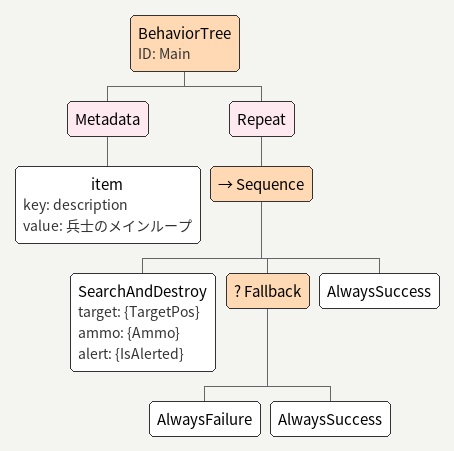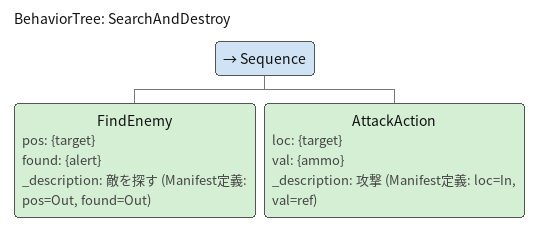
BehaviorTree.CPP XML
<?xml version="1.0" encoding="UTF-8"?>
<root BTCPP_format="4" main_tree_to_execute="Main">

    <BehaviorTree ID="Main">
        <Metadata>
            <item key="description" value="兵士のメインループ"/>
        </Metadata>
        <Repeat>
            <Sequence>
                <SearchAndDestroy target="{TargetPos}" ammo="{Ammo}" alert="{IsAlerted}" />
                <Fallback>
                    <AlwaysFailure />
                    <AlwaysSuccess />
                </Fallback>
                <AlwaysSuccess />
            </Sequence>
        </Repeat>
    </BehaviorTree>

    <BehaviorTree ID="SearchAndDestroy">
        <Sequence>
            <FindEnemy pos="{target}" found="{alert}" _description="敵を探す (Manifest定義: pos=Out, found=Out)" />
            <AttackAction loc="{target}" val="{ammo}" _description="攻撃 (Manifest定義: loc=In, val=ref)" />
        </Sequence>
    </BehaviorTree>

</root>
